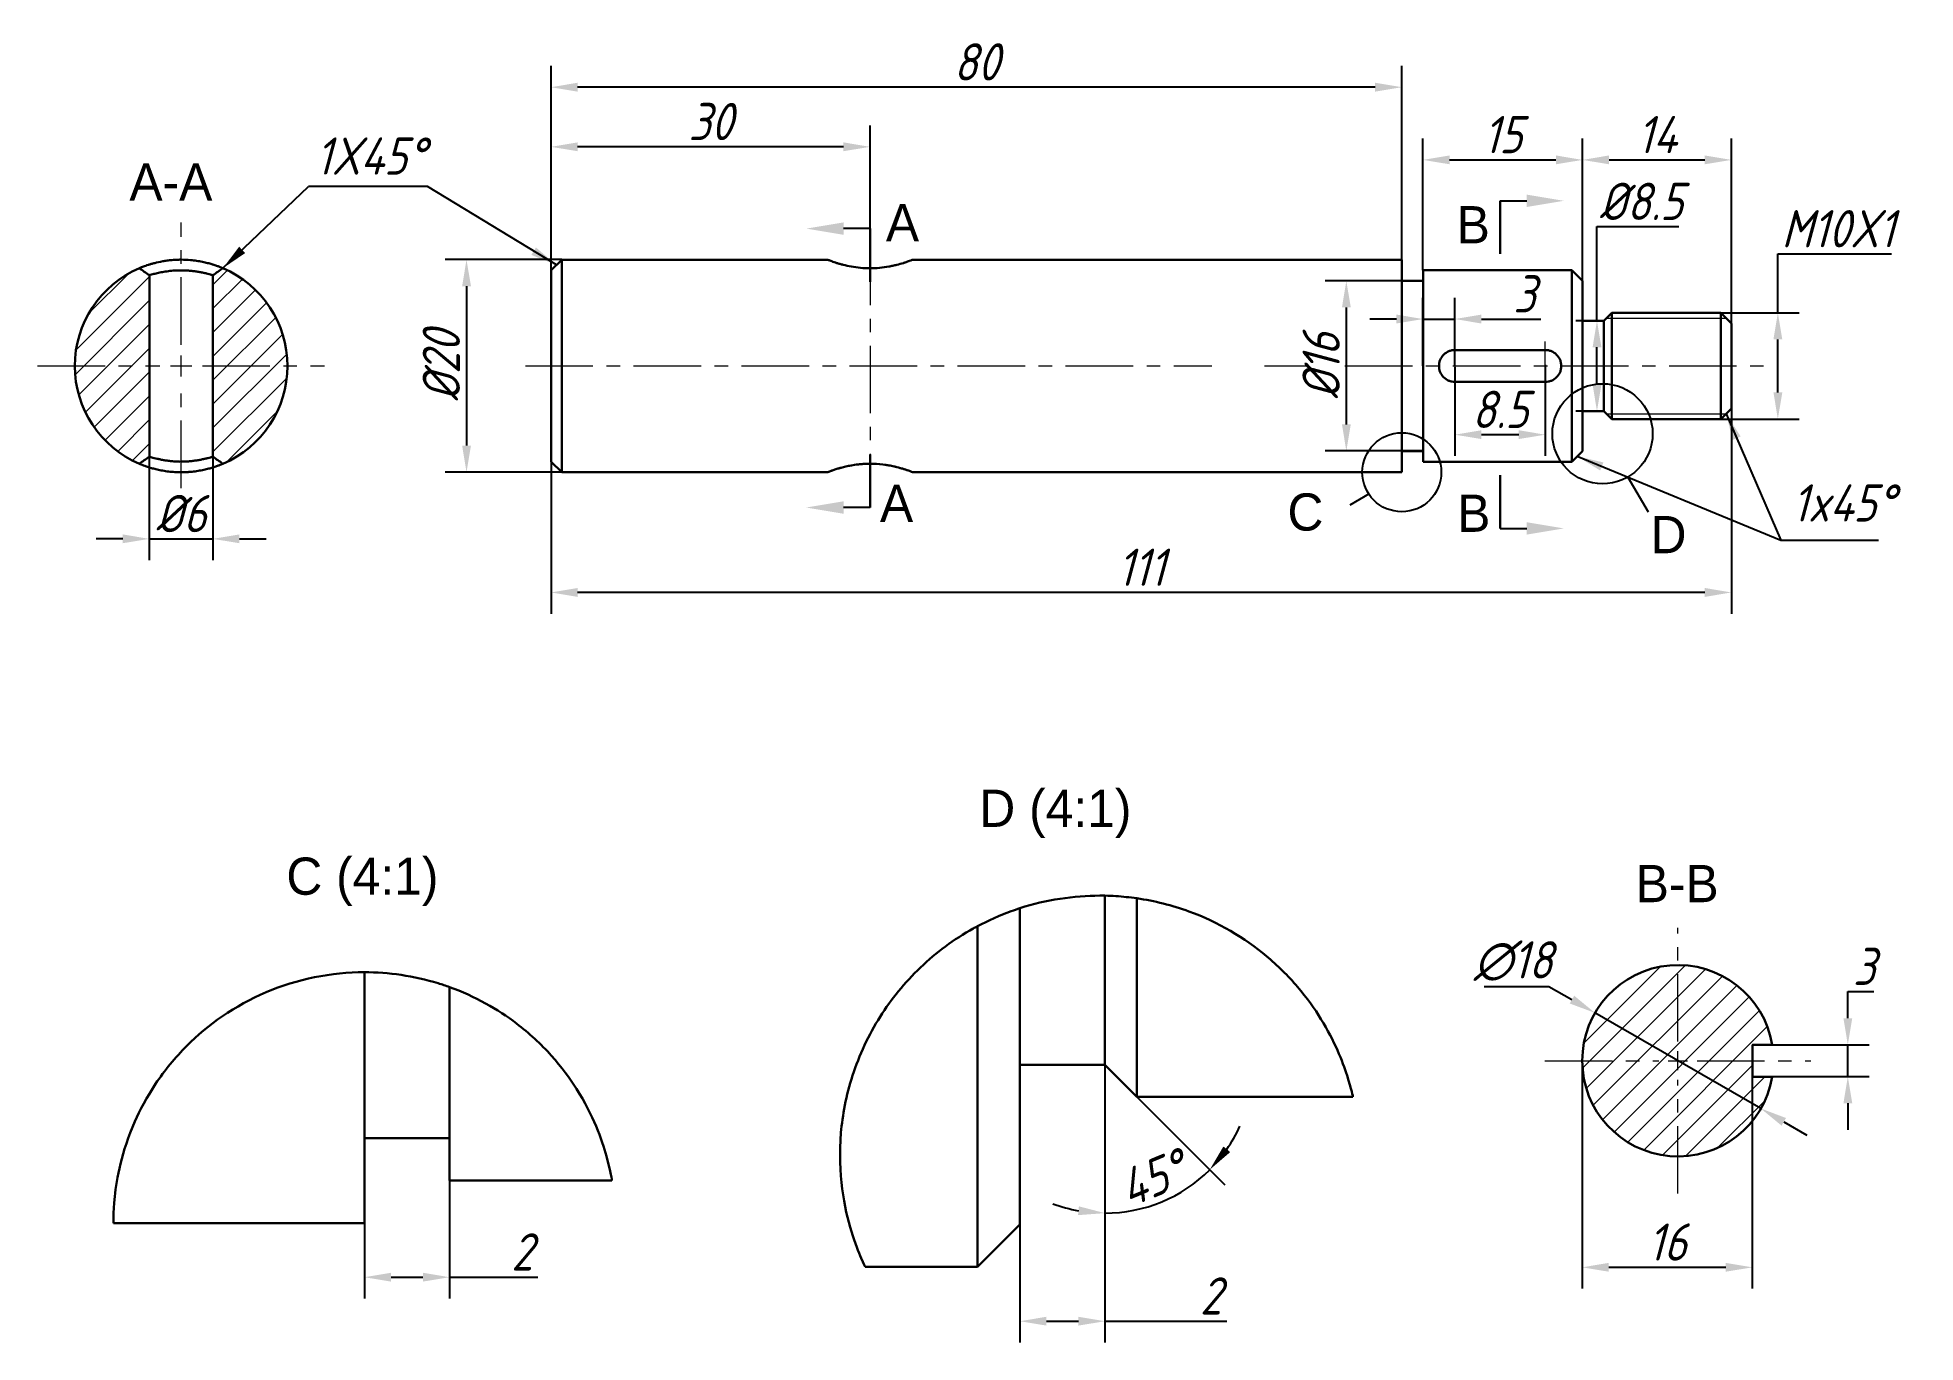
# Model space of a CAD drawing. Header units: millimetres. Extents: x 192 to 369, y 206 to 328.
import ezdxf

# ---------------------------------------------------------------- set-up
doc = ezdxf.new("R2010")
doc.units = ezdxf.units.MM
doc.linetypes.add('CENTER', pattern=[50.8, 31.75, -6.35, 6.35, -6.35])
for name, color, linetype, lineweight in [('中心线', 1, 'CENTER', 15), ('剖面线', 8, 'Continuous', 15), ('标注', 3, 'Continuous', 15), ('标注 @ 1', 3, 'Continuous', 15), ('粗实线', 2, 'Continuous', 30), ('细实线', 4, 'Continuous', 15)]:
    doc.layers.add(name, color=color, linetype=linetype, lineweight=lineweight)
doc.styles.add('GB3.5', font='gbeitc.shx', dxfattribs={"bigfont": 'gbcbig.shx'})
doc.dimstyles.new('正常标注', dxfattribs={"dimtxt": 3.5, "dimasz": 2.5, "dimexe": 2, "dimexo": 0, "dimtad": 1, "dimtoh": 1, "dimdec": 3, "dimdsep": 46, "dimtxsty": 'GB3.5', "dimcen": 2.5, "dimadec": 3, "dimazin": 2, "dimtfac": 1, "dimtdec": 3, "dimtmove": 0, "dimatfit": 3, "dimfxl": 0, "dimarcsym": 0})

# ---------------------------------------------------------------- blocks, each defined once
blk = doc.blocks.new('CustomObjectsInViewport4_0')
at = {"layer": '粗实线', "extrusion": (0, 1, 0)}
for p, q in [((57.24, 157.08), (58.24, 158.08)), ((58.24, 158.08), (58.24, 138.08)), ((58.24, 158.08), (83.24, 158.08)), ((91.24, 158.08), (137.24, 158.08)), ((137.24, 138.08), (137.24, 158.08)), ((57.24, 139.08), (57.24, 157.08)), ((137.24, 156.08), (139.24, 156.08)), ((139.24, 139.08), (139.24, 157.08)), ((139.24, 157.08), (153.24, 157.08)), ((153.24, 139.08), (153.24, 157.08)), ((154.24, 156.08), (153.24, 157.08)), ((154.24, 156.08), (154.24, 140.08)), ((154.24, 152.33), (156.24, 152.33)), ((156.24, 152.33), (156.99, 153.08)), ((156.24, 143.83), (156.24, 152.33)), ((156.99, 153.08), (156.99, 143.08)), ((156.99, 153.08), (167.24, 153.08)), ((167.24, 143.08), (167.24, 153.08)), ((168.24, 152.08), (167.24, 153.08)), ((168.24, 144.08), (168.24, 152.08)), ((142.24, 149.58), (150.74, 149.58)), ((150.74, 146.58), (142.24, 146.58)), ((154.24, 143.83), (156.24, 143.83)), ((156.24, 143.83), (156.99, 143.08)), ((156.99, 143.08), (167.24, 143.08)), ((168.24, 144.08), (167.24, 143.08)), ((137.24, 140.08), (139.24, 140.08)), ((154.24, 140.08), (153.24, 139.08)), ((57.24, 139.08), (58.24, 138.08)), ((58.24, 138.08), (83.24, 138.08)), ((91.24, 138.08), (137.24, 138.08)), ((139.24, 139.08), (153.24, 139.08))]:
    blk.add_line(p, q, dxfattribs=at)
at = {"layer": '粗实线'}
for points, knots in [([(83.24, 158.08), (83.24, 158.08), (83.24, 158.08), (83.24, 158.08), (83.3, 158.06), (83.45, 158), (83.68, 157.91), (84.01, 157.8), (84.39, 157.68), (84.82, 157.57), (85.46, 157.42), (86.34, 157.3), (86.94, 157.27), (87.24, 157.27)], [-4.550692, -4.550692, -4.550692, -4.550692, -4.550649, -4.388126, -3.900556, -3.57551, -3.250464, -2.600371, -2.275325, -1.950278, -1.300185, -0.650093, -0.00006, -0.00006, -0.00006, -0.00006]), ([(87.24, 157.27), (87.24, 157.27), (87.24, 157.27), (87.24, 157.27), (87.53, 157.27), (88.13, 157.3), (88.86, 157.4), (89.33, 157.5), (89.54, 157.55), (89.65, 157.57), (89.7, 157.58), (89.73, 157.59), (89.97, 157.65), (90.19, 157.72), (90.41, 157.78), (90.46, 157.8), (90.57, 157.84), (90.75, 157.9), (90.97, 157.98), (91.15, 158.05), (91.23, 158.08), (91.24, 158.08), (91.24, 158.08)], [-18.202657, -18.202657, -18.202657, -18.202657, -18.202596, -18.202596, -18.202596, -17.552504, -16.902411, -16.577365, -16.414841, -16.33358, -16.292949, -16.272634, -16.252318, -15.602226, -15.548051, -15.493877, -15.385528, -15.16883, -14.735435, -14.30204, -13.868645, -13.651761, -13.651761, -13.651761, -13.651761]), ([(142.24, 146.58), (142.14, 146.58), (142.04, 146.59), (141.85, 146.63), (141.75, 146.66), (141.48, 146.77), (141.31, 146.89), (141.04, 147.16), (140.93, 147.32), (140.81, 147.6), (140.78, 147.7), (140.75, 147.89), (140.74, 147.99), (140.74, 148.18), (140.75, 148.27), (140.78, 148.47), (140.81, 148.56), (140.93, 148.84), (141.04, 149.01), (141.31, 149.28), (141.48, 149.39), (141.75, 149.51), (141.85, 149.54), (142.04, 149.57), (142.14, 149.58), (142.24, 149.58)], [0, 0, 0, 0, 0.283087, 0.283087, 0.566174, 0.566174, 1.132349, 1.132349, 1.698508, 1.698508, 1.981588, 1.981588, 2.264668, 2.264668, 2.547747, 2.547747, 2.830827, 2.830827, 3.396986, 3.396986, 3.963161, 3.963161, 4.246248, 4.246248, 4.529335, 4.529335, 4.529335, 4.529335]), ([(150.74, 149.58), (150.83, 149.58), (150.93, 149.57), (151.12, 149.54), (151.22, 149.51), (151.5, 149.39), (151.66, 149.28), (151.93, 149.01), (152.05, 148.84), (152.16, 148.56), (152.19, 148.47), (152.23, 148.27), (152.24, 148.18), (152.24, 147.99), (152.23, 147.89), (152.19, 147.7), (152.16, 147.6), (152.05, 147.32), (151.93, 147.16), (151.66, 146.89), (151.5, 146.77), (151.22, 146.66), (151.12, 146.63), (150.93, 146.59), (150.83, 146.58), (150.74, 146.58)], [-4.529335, -4.529335, -4.529335, -4.529335, -4.246248, -4.246248, -3.963161, -3.963161, -3.396986, -3.396986, -2.830827, -2.830827, -2.547747, -2.547747, -2.264668, -2.264668, -1.981588, -1.981588, -1.698508, -1.698508, -1.132349, -1.132349, -0.566174, -0.566174, -0.283087, -0.283087, 0, 0, 0, 0]), ([(91.24, 138.08), (91.24, 138.08), (91.17, 138.11), (90.92, 138.21), (90.66, 138.3), (90.52, 138.35), (90.44, 138.37), (90.39, 138.39), (90.19, 138.45), (89.96, 138.52), (89.69, 138.58), (89.61, 138.6), (89.47, 138.64), (89.18, 138.7), (88.54, 138.82), (87.72, 138.89), (86.94, 138.89), (86.14, 138.84), (85.37, 138.72), (84.79, 138.59), (84.5, 138.51), (84.23, 138.43), (83.92, 138.34), (83.62, 138.23), (83.44, 138.16), (83.33, 138.12), (83.28, 138.1), (83.24, 138.09), (83.24, 138.08), (83.24, 138.08), (83.24, 138.08)], [-22.753246, -22.753246, -22.753246, -22.753246, -22.103153, -21.45306, -21.128014, -20.965491, -20.884229, -20.843598, -20.802967, -20.152875, -20.0987, -20.044526, -19.936177, -19.71948, -19.286084, -18.419294, -17.985899, -17.552504, -16.685713, -16.252318, -16.035621, -15.818923, -15.385528, -14.952133, -14.518738, -14.30204, -14.085343, -13.868645, -13.651947, -13.651916, -13.651916, -13.651916, -13.651916]), ([(84.33, 138.46), (84.39, 138.48), (84.51, 138.51), (84.79, 138.59), (85.1, 138.66), (85.34, 138.71), (85.4, 138.72)], [-11.4485871, -11.4485871, -11.4485871, -11.4485871, -11.268274, -11.0515764, -10.6181813, -10.466539, -10.466539, -10.466539, -10.466539]), ([(85.94, 138.8), (86.07, 138.82), (86.5, 138.87), (87.02, 138.89), (87.4, 138.89), (87.49, 138.89), (87.51, 138.89)], [-10.050742, -10.050742, -10.050742, -10.050742, -9.751391, -9.101298, -8.938775, -8.896958, -8.896958, -8.896958, -8.896958]), ([(88.62, 138.79), (88.75, 138.78), (88.89, 138.75), (89.02, 138.73), (89.03, 138.73)], [-8.0903602, -8.0903602, -8.0903602, -8.0903602, -7.8011128, -7.7683564, -7.7683564, -7.7683564, -7.7683564]), ([(89.99, 138.5), (90.12, 138.47), (90.26, 138.43), (90.39, 138.39), (90.44, 138.37), (90.52, 138.35), (90.63, 138.31), (90.72, 138.28), (90.77, 138.26)], [-6.909221, -6.909221, -6.909221, -6.909221, -6.5009273, -6.4602965, -6.4196657, -6.3384041, -6.1758809, -5.9599116, -5.9599116, -5.9599116, -5.9599116]), ([(90.99, 138.18), (91.05, 138.16), (91.19, 138.1), (91.24, 138.08), (91.24, 138.08)], [-5.570459, -5.570459, -5.570459, -5.570459, -5.200742, -4.550649, -4.550649, -4.550649, -4.550649])]:
    blk.add_open_spline(points, degree=3, knots=knots, dxfattribs=at)
blk.add_open_spline([(83.43, 138.16), (83.48, 138.18), (83.54, 138.2), (83.61, 138.23)], degree=3, dxfattribs=at)
blk = doc.blocks.new('CustomObjectsInViewport6_0')
at = {"layer": '粗实线', "extrusion": (0, 1, 5.07712e-16)}
for p, q in [((28.12, 139.54), (28.12, 156.62)), ((34.1, 156.62), (34.1, 139.54))]:
    blk.add_line(p, q, dxfattribs=at)
at = {"layer": '粗实线'}
for start, end in [(113.1465, 246.853), (293.1461, 66.8515)]:
    blk.add_arc((31.11, 148.08), 10, start, end, dxfattribs=at)
for points, knots in [([(35.04, 157.28), (35.03, 157.28), (35.02, 157.29), (34.99, 157.3), (34.97, 157.3), (34.94, 157.32), (34.85, 157.36), (34.67, 157.43), (34.42, 157.52), (34.22, 157.59), (34.1, 157.63), (33.97, 157.66), (33.81, 157.71), (33.52, 157.79), (33.12, 157.88), (32.57, 157.98), (31.89, 158.06), (31.32, 158.09), (30.74, 158.08), (30.29, 158.06), (29.79, 158), (29.23, 157.91), (28.72, 157.8), (28.3, 157.68), (27.93, 157.57), (27.53, 157.42), (27.26, 157.31), (27.19, 157.28), (27.18, 157.28)], [-8.925869, -8.925869, -8.925869, -8.925869, -8.667903, -8.613729, -8.559554, -8.451206, -8.234508, -7.801113, -7.367718, -7.15102, -7.042671, -6.934322, -6.717625, -6.500927, -6.067532, -5.634137, -5.200742, -4.550649, -4.388126, -3.900556, -3.57551, -3.250464, -2.600371, -2.275325, -1.950278, -1.300185, -0.650093, -0.175966, -0.175966, -0.175966, -0.175966]), ([(28.12, 156.62), (27.96, 156.73), (27.8, 156.84), (27.49, 157.06), (27.33, 157.17), (27.18, 157.28)], [-0.1141674, -0.1141674, -0.1141674, -0.1141674, -0.0570891, -0.0570891, 0, 0, 0, 0]), ([(35.04, 157.28), (34.88, 157.17), (34.72, 157.06), (34.41, 156.84), (34.25, 156.73), (34.1, 156.62)], [-0.1142506, -0.1142506, -0.1142506, -0.1142506, -0.0571185, -0.0571185, 0, 0, 0, 0]), ([(28.12, 156.62), (28.13, 156.63), (28.2, 156.65), (28.44, 156.71), (28.78, 156.8), (29.09, 156.87), (29.43, 156.93), (29.81, 156.99), (30.2, 157.04), (30.56, 157.07), (30.86, 157.08), (31.25, 157.08), (31.64, 157.07), (32.11, 157.03), (32.51, 156.98), (32.81, 156.93), (33.04, 156.88), (33.17, 156.86), (33.28, 156.83), (33.38, 156.81), (33.55, 156.77), (33.76, 156.72), (33.93, 156.67), (34.01, 156.65), (34.04, 156.64), (34.06, 156.64), (34.08, 156.63), (34.09, 156.63), (34.1, 156.62)], [0.214587, 0.214587, 0.214587, 0.214587, 0.650093, 1.300185, 1.950278, 2.275325, 2.600371, 3.250464, 3.57551, 3.900556, 4.388126, 4.550649, 5.200742, 5.634137, 6.067532, 6.500927, 6.717625, 6.934322, 7.042671, 7.15102, 7.367718, 7.801113, 8.234508, 8.451206, 8.559554, 8.613729, 8.667903, 8.887043, 8.887043, 8.887043, 8.887043]), ([(27.18, 138.89), (27.33, 139), (27.49, 139.11), (27.8, 139.32), (27.96, 139.43), (28.12, 139.54)], [-0.1142555, -0.1142555, -0.1142555, -0.1142555, -0.0571233, -0.0571233, 0, 0, 0, 0]), ([(34.1, 139.54), (34.08, 139.54), (34.03, 139.52), (33.87, 139.48), (33.64, 139.42), (33.4, 139.36), (33.2, 139.32), (33.04, 139.28), (32.87, 139.25), (32.63, 139.21), (32.31, 139.16), (31.98, 139.12), (31.74, 139.1), (31.61, 139.1), (31.4, 139.09), (31.17, 139.08), (30.91, 139.08), (30.71, 139.09), (30.51, 139.1), (30.24, 139.12), (29.9, 139.16), (29.52, 139.22), (29.23, 139.27), (29.02, 139.32), (28.81, 139.36), (28.48, 139.44), (28.21, 139.51), (28.13, 139.54), (28.12, 139.54), (28.12, 139.54)], [9.315239, 9.315239, 9.315239, 9.315239, 9.751391, 10.184786, 10.618181, 11.051576, 11.268274, 11.484972, 11.701669, 11.918367, 12.351762, 12.785157, 13.001855, 13.110203, 13.218552, 13.651947, 13.868645, 14.085343, 14.30204, 14.518738, 14.952133, 15.385528, 15.818923, 16.035621, 16.252318, 16.685713, 17.552504, 17.985899, 17.987688, 17.987688, 17.987688, 17.987688]), ([(34.1, 139.54), (34.25, 139.43), (34.41, 139.32), (34.72, 139.11), (34.88, 139), (35.04, 138.89)], [-0.114167, -0.114167, -0.114167, -0.114167, -0.0570892, -0.0570892, 0, 0, 0, 0]), ([(27.18, 138.89), (27.18, 138.89), (27.19, 138.88), (27.28, 138.84), (27.57, 138.72), (27.96, 138.59), (28.21, 138.51), (28.47, 138.43), (28.85, 138.34), (29.36, 138.23), (29.83, 138.16), (30.22, 138.12), (30.52, 138.1), (30.82, 138.09), (31.2, 138.08), (31.55, 138.09), (31.84, 138.11), (32.04, 138.13), (32.38, 138.16), (32.85, 138.23), (33.28, 138.32), (33.59, 138.4), (33.81, 138.45), (34, 138.51), (34.25, 138.59), (34.53, 138.69), (34.79, 138.78), (34.97, 138.86), (35.03, 138.88), (35.04, 138.89)], [-18.02646, -18.02646, -18.02646, -18.02646, -17.985899, -17.552504, -16.685713, -16.252318, -16.035621, -15.818923, -15.385528, -14.952133, -14.518738, -14.30204, -14.085343, -13.868645, -13.651947, -13.218552, -13.110203, -13.001855, -12.785157, -12.351762, -11.918367, -11.701669, -11.484972, -11.268274, -11.051576, -10.618181, -10.184786, -9.751391, -9.276621, -9.276621, -9.276621, -9.276621])]:
    blk.add_open_spline(points, degree=3, knots=knots, dxfattribs=at)
blk = doc.blocks.new('CustomObjectsInViewport8_0')
at = {"layer": '粗实线', "extrusion": (4.93038e-32, 1, -3.77028e-16)}
for p, q in [((201.13, 146.58), (201.13, 149.58)), ((201.13, 149.58), (203, 149.58)), ((203, 146.58), (201.13, 146.58))]:
    blk.add_line(p, q, dxfattribs=at)
at = {"layer": '粗实线'}
blk.add_arc((194.13, 148.08), 9, 9.5941, 350.4059, dxfattribs=at)
blk = doc.blocks.new('CustomObjectsInViewport10_0')
at = {"layer": '粗实线', "extrusion": (0, 1, 0)}
for p, q in [((78.34, 69.23), (78.34, 92.84)), ((86.34, 73.23), (86.34, 91.44)), ((78.34, 77.23), (86.34, 77.23)), ((86.34, 73.23), (101.61, 73.23)), ((54.73, 69.23), (78.34, 69.23))]:
    blk.add_line(p, q, dxfattribs=at)
at = {"layer": '粗实线'}
for points, knots in [([(54.73, 69.23), (54.73, 69.23), (54.68, 70.06), (55.04, 73.41), (55.49, 75.95), (57.22, 79.86), (57.87, 81.09), (59.53, 83.59), (60.55, 84.83), (63.59, 87.87), (66.16, 89.71), (72, 92.19), (75.26, 92.84), (78.34, 92.84)], [0, 0, 0, 0, 0.341119, 0.341119, 0.682239, 0.682239, 0.81175, 0.81175, 0.941261, 0.941261, 1.172433, 1.172433, 1.403604, 1.403604, 1.403604, 1.403604]), ([(78.34, 92.84), (80.59, 92.84), (83.01, 92.49), (85.63, 91.69), (85.99, 91.57), (86.34, 91.44)], [1.0724357, 1.0724357, 1.0724357, 1.0724357, 1.2412909, 1.2412909, 1.2682916, 1.2682916, 1.2682916, 1.2682916]), ([(86.34, 91.44), (88.71, 90.59), (90.89, 89.35), (93.81, 87.12), (94.95, 86.07), (96.87, 83.93), (97.67, 82.84), (99.86, 79.38), (100.67, 77.07), (101.52, 74), (101.61, 73.23), (101.61, 73.23)], [1.437143, 1.437143, 1.437143, 1.437143, 1.618386, 1.618386, 1.738542, 1.738542, 1.858699, 1.858699, 2.170094, 2.170094, 2.481489, 2.481489, 2.481489, 2.481489])]:
    blk.add_open_spline(points, degree=3, knots=knots, dxfattribs=at)
blk = doc.blocks.new('CustomObjectsInViewport12_0')
at = {"layer": '粗实线', "extrusion": (0, 1, 0)}
for p, q in [((147.98, 84.12), (147.98, 100.04)), ((150.98, 99.79), (150.98, 81.12)), ((135.98, 65.12), (135.98, 97.16)), ((139.98, 98.86), (139.98, 69.12)), ((139.98, 84.12), (147.98, 84.12)), ((147.98, 84.12), (150.98, 81.12)), ((150.98, 81.12), (171.3, 81.12)), ((139.98, 69.12), (135.98, 65.12)), ((125.43, 65.12), (135.98, 65.12))]:
    blk.add_line(p, q, dxfattribs=at)
at = {"layer": '粗实线'}
for points, knots in [([(139.98, 98.86), (142.45, 99.66), (145.06, 100.04), (147.65, 100.04), (147.82, 100.04), (147.98, 100.04)], [0.7493615, 0.7493615, 0.7493615, 0.7493615, 0.9317222, 0.9317222, 0.9437724, 0.9437724, 0.9437724, 0.9437724]), ([(147.98, 100.04), (148.32, 100.03), (148.67, 100.02), (149.65, 99.95), (150.31, 99.89), (150.98, 99.79)], [0.5700846, 0.5700846, 0.5700846, 0.5700846, 0.6064476, 0.6064476, 0.6742847, 0.6742847, 0.6742847, 0.6742847]), ([(150.98, 99.79), (152.63, 99.55), (154.29, 99.14), (158.6, 97.56), (161.13, 96.06), (164.18, 93.5), (165.2, 92.5), (166.96, 90.44), (167.71, 89.38), (169.55, 86.38), (170.32, 84.44), (171.17, 81.8), (171.3, 81.12), (171.3, 81.12)], [1.1377979, 1.1377979, 1.1377979, 1.1377979, 1.2572131, 1.2572131, 1.4618466, 1.4618466, 1.5635657, 1.5635657, 1.6652847, 1.6652847, 1.8852219, 1.8852219, 2.1051591, 2.1051591, 2.1051591, 2.1051591]), ([(125.43, 65.12), (125.43, 65.12), (125.29, 65.39), (124.81, 66.5), (124.47, 67.34), (123.46, 70.63), (122.82, 73.9), (123.29, 79.35), (123.63, 81.22), (124.86, 85.02), (125.76, 86.95), (127.87, 90.29), (129.14, 91.87), (132.1, 94.69), (133.78, 95.94), (135.72, 97.02), (135.85, 97.09), (135.98, 97.16)], [0, 0, 0, 0, 0.189847, 0.189847, 0.379694, 0.379694, 0.759389, 0.759389, 0.917903, 0.917903, 1.076418, 1.076418, 1.228305, 1.228305, 1.380191, 1.380191, 1.390761, 1.390761, 1.390761, 1.390761]), ([(135.98, 97.16), (137.01, 97.71), (138.08, 98.18), (139.43, 98.67), (139.7, 98.77), (139.98, 98.86)], [1.8645062, 1.8645062, 1.8645062, 1.8645062, 1.9722466, 1.9722466, 1.9995108, 1.9995108, 1.9995108, 1.9995108])]:
    blk.add_open_spline(points, degree=3, knots=knots, dxfattribs=at)
blk = doc.blocks.new('*D14')
at = {"layer": 'Defpoints', "color": 0, "transparency": 16777216}
for p in [(231.13, 220.82), (223.13, 216.82), (223.13, 211.74)]:
    blk.add_point(p, dxfattribs=at)
at = {"layer": '标注', "color": 0, "linetype": 'Continuous', "lineweight": -2, "transparency": 16777216}
for p, q in [((231.13, 220.82), (231.13, 209.74)), ((223.13, 216.82), (223.13, 209.74)), ((225.63, 211.74), (228.63, 211.74)), ((231.13, 211.74), (239.45, 211.74))]:
    blk.add_line(p, q, dxfattribs=at)
at = {"layer": '标注', "color": 0, "transparency": 16777216}
for points in [[(225.63, 212.16), (225.63, 211.33), (223.13, 211.74)], [(228.63, 212.16), (228.63, 211.33), (231.13, 211.74)]]:
    blk.add_solid(points, dxfattribs=at)
at = {"layer": '标注', "color": 0, "transparency": 16777216, "insert": (237.95, 214.12), "char_height": 3.5, "attachment_point": 5, "style": 'GB3.5'}
blk.add_mtext('2', dxfattribs=at)
blk = doc.blocks.new('*D15')
at = {"layer": 'Defpoints', "color": 0, "transparency": 16777216}
for p in [(292.77, 231.71), (284.77, 216.71), (292.77, 207.6)]:
    blk.add_point(p, dxfattribs=at)
at = {"layer": '标注', "color": 0, "linetype": 'Continuous', "lineweight": -2, "transparency": 16777216}
for p, q in [((292.77, 231.71), (292.77, 205.6)), ((284.77, 216.71), (284.77, 205.6)), ((287.27, 207.6), (290.27, 207.6)), ((292.77, 207.6), (304.22, 207.6))]:
    blk.add_line(p, q, dxfattribs=at)
at = {"layer": '标注', "color": 0, "transparency": 16777216}
for points in [[(287.27, 208.02), (287.27, 207.19), (284.77, 207.6)], [(290.27, 208.02), (290.27, 207.19), (292.77, 207.6)]]:
    blk.add_solid(points, dxfattribs=at)
at = {"layer": '标注', "color": 0, "transparency": 16777216, "insert": (302.72, 209.98), "char_height": 3.5, "attachment_point": 5, "style": 'GB3.5'}
blk.add_mtext('2', dxfattribs=at)
blk = doc.blocks.new('*D16')
at = {"layer": 'Defpoints', "color": 0, "transparency": 16777216}
for p in [(292.77, 247.63), (292.77, 231.71), (292.77, 231.71), (295.77, 228.71), (296.38, 218.25)]:
    blk.add_point(p, dxfattribs=at)
at = {"layer": '标注', "color": 0, "linetype": 'Continuous', "lineweight": -2, "transparency": 16777216}
for p, q in [((292.77, 231.71), (292.77, 215.77)), ((295.77, 228.71), (304.04, 220.44))]:
    blk.add_line(p, q, dxfattribs=at)
for start, end in [(325.2904, 335.5809), (270, 315), (249.4191, 259.7096)]:
    blk.add_arc((292.77, 231.71), 13.94, start, end, dxfattribs=at)
at = {"layer": '标注', "color": 0, "transparency": 16777216}
for points in [[(304.55, 223.51), (303.91, 224.04), (302.63, 221.86)], [(290.32, 218.41), (290.24, 217.58), (292.77, 217.77)]]:
    blk.add_solid(points, dxfattribs=at)
at = {"layer": '标注', "color": 0, "transparency": 16777216, "insert": (297.2, 221.03), "char_height": 3.5, "attachment_point": 5, "rotation": 22.5, "style": 'GB3.5'}
blk.add_mtext('45°', dxfattribs=at)
blk = doc.blocks.new('*U17')
at = {"layer": '中心线', "color": 0, "ltscale": 0.2, "transparency": 16777216}
for p, q in [((0, 1.8), (0, 12.5)), ((-12.5, 0), (-1.8, 0)), ((1.8, 0), (12.5, 0)), ((0, -12.5), (0, -1.8))]:
    blk.add_line(p, q, dxfattribs=at)
at = {"layer": '中心线', "color": 0, "linetype": 'Continuous', "ltscale": 0.2, "transparency": 16777216}
for p, q in [((-0.9, 0), (0.9, 0)), ((0, -0.9), (0, 0.9))]:
    blk.add_line(p, q, dxfattribs=at)
blk = doc.blocks.new('*D18')
at = {"layer": 'Defpoints', "color": 0, "transparency": 16777216}
for p in [(241.68, 307.47), (232.73, 287.47), (241.68, 287.47)]:
    blk.add_point(p, dxfattribs=at)
at = {"layer": '标注', "color": 0, "linetype": 'Continuous', "lineweight": -2, "transparency": 16777216}
for p, q in [((241.68, 307.47), (230.73, 307.47)), ((232.73, 304.97), (232.73, 289.97)), ((241.68, 287.47), (230.73, 287.47))]:
    blk.add_line(p, q, dxfattribs=at)
at = {"layer": '标注', "color": 0, "transparency": 16777216}
for points in [[(232.32, 304.97), (233.15, 304.97), (232.73, 307.47)], [(232.32, 289.97), (233.15, 289.97), (232.73, 287.47)]]:
    blk.add_solid(points, dxfattribs=at)
at = {"layer": '标注', "color": 0, "transparency": 16777216, "insert": (230.36, 297.47), "char_height": 3.5, "attachment_point": 5, "rotation": 90, "style": 'GB3.5'}
blk.add_mtext('%%C20', dxfattribs=at)
blk = doc.blocks.new('*D19')
at = {"layer": 'Defpoints', "color": 0, "transparency": 16777216}
for p in [(240.68, 318.08), (270.68, 309.53), (240.68, 306.47)]:
    blk.add_point(p, dxfattribs=at)
at = {"layer": '标注', "color": 0, "linetype": 'Continuous', "lineweight": -2, "transparency": 16777216}
for p, q in [((240.68, 306.47), (240.68, 320.08)), ((270.68, 309.53), (270.68, 320.08)), ((268.18, 318.08), (243.18, 318.08))]:
    blk.add_line(p, q, dxfattribs=at)
at = {"layer": '标注', "color": 0, "transparency": 16777216}
for points in [[(243.18, 318.5), (243.18, 317.67), (240.68, 318.08)], [(268.18, 318.5), (268.18, 317.67), (270.68, 318.08)]]:
    blk.add_solid(points, dxfattribs=at)
at = {"layer": '标注', "color": 0, "transparency": 16777216, "insert": (255.68, 320.46), "char_height": 3.5, "attachment_point": 5, "style": 'GB3.5'}
blk.add_mtext('30', dxfattribs=at)
blk = doc.blocks.new('*D20')
at = {"layer": 'Defpoints', "color": 0, "transparency": 16777216}
for p in [(337.68, 316.85), (322.68, 306.47), (337.68, 305.47)]:
    blk.add_point(p, dxfattribs=at)
at = {"layer": '标注', "color": 0, "linetype": 'Continuous', "lineweight": -2, "transparency": 16777216}
for p, q in [((322.68, 306.47), (322.68, 318.85)), ((337.68, 305.47), (337.68, 318.85)), ((325.18, 316.85), (335.18, 316.85))]:
    blk.add_line(p, q, dxfattribs=at)
at = {"layer": '标注', "color": 0, "transparency": 16777216}
for points in [[(325.18, 317.27), (325.18, 316.44), (322.68, 316.85)], [(335.18, 317.27), (335.18, 316.44), (337.68, 316.85)]]:
    blk.add_solid(points, dxfattribs=at)
at = {"layer": '标注', "color": 0, "transparency": 16777216, "insert": (330.18, 319.23), "char_height": 3.5, "attachment_point": 5, "style": 'GB3.5'}
blk.add_mtext('15', dxfattribs=at)
blk = doc.blocks.new('*D23')
at = {"layer": 'Defpoints', "color": 0, "transparency": 16777216}
for p in [(240.68, 323.69), (240.68, 297.47), (320.68, 297.47)]:
    blk.add_point(p, dxfattribs=at)
at = {"layer": '标注', "color": 0, "linetype": 'Continuous', "lineweight": -2, "transparency": 16777216}
for p, q in [((240.68, 297.47), (240.68, 325.69)), ((320.68, 297.47), (320.68, 325.69)), ((318.18, 323.69), (243.18, 323.69))]:
    blk.add_line(p, q, dxfattribs=at)
at = {"layer": '标注', "color": 0, "transparency": 16777216}
for points in [[(243.18, 324.11), (243.18, 323.27), (240.68, 323.69)], [(318.18, 324.11), (318.18, 323.27), (320.68, 323.69)]]:
    blk.add_solid(points, dxfattribs=at)
at = {"layer": '标注', "color": 0, "transparency": 16777216, "insert": (280.68, 326.07), "char_height": 3.5, "attachment_point": 5, "style": 'GB3.5'}
blk.add_mtext('80', dxfattribs=at)
blk = doc.blocks.new('*D24')
at = {"layer": 'Defpoints', "color": 0, "transparency": 16777216}
for p in [(351.68, 316.85), (337.68, 297.47), (351.68, 297.47)]:
    blk.add_point(p, dxfattribs=at)
at = {"layer": '标注', "color": 0, "linetype": 'Continuous', "lineweight": -2, "transparency": 16777216}
for p, q in [((337.68, 297.47), (337.68, 318.85)), ((351.68, 297.47), (351.68, 318.85)), ((340.18, 316.85), (349.18, 316.85))]:
    blk.add_line(p, q, dxfattribs=at)
at = {"layer": '标注', "color": 0, "transparency": 16777216}
for points in [[(340.18, 317.27), (340.18, 316.44), (337.68, 316.85)], [(349.18, 317.27), (349.18, 316.44), (351.68, 316.85)]]:
    blk.add_solid(points, dxfattribs=at)
at = {"layer": '标注', "color": 0, "transparency": 16777216, "insert": (344.68, 319.23), "char_height": 3.5, "attachment_point": 5, "style": 'GB3.5'}
blk.add_mtext('14', dxfattribs=at)
blk = doc.blocks.new('*D26')
at = {"layer": 'Defpoints', "color": 0, "transparency": 16777216}
for p in [(325.68, 297.36), (334.18, 297.56), (325.68, 291)]:
    blk.add_point(p, dxfattribs=at)
at = {"layer": '标注', "color": 0, "linetype": 'Continuous', "lineweight": -2, "transparency": 16777216}
for p, q in [((325.68, 297.36), (325.68, 289)), ((334.18, 297.56), (334.18, 289)), ((331.68, 291), (328.18, 291))]:
    blk.add_line(p, q, dxfattribs=at)
at = {"layer": '标注', "color": 0, "transparency": 16777216}
for points in [[(328.18, 291.42), (328.18, 290.59), (325.68, 291)], [(331.68, 291.42), (331.68, 290.59), (334.18, 291)]]:
    blk.add_solid(points, dxfattribs=at)
at = {"layer": '标注', "color": 0, "transparency": 16777216, "insert": (329.93, 293.38), "char_height": 3.5, "attachment_point": 5, "style": 'GB3.5'}
blk.add_mtext('8.5', dxfattribs=at)
blk = doc.blocks.new('*U29')
at = {"layer": '中心线', "color": 0, "ltscale": 0.2, "transparency": 16777216}
for p, q in [((0, 2), (0, 13.5)), ((-13.5, 0), (-2, 0)), ((2, 0), (13.5, 0)), ((0, -11.48), (0, -2))]:
    blk.add_line(p, q, dxfattribs=at)
at = {"layer": '中心线', "color": 0, "linetype": 'Continuous', "ltscale": 0.2, "transparency": 16777216}
for p, q in [((-1, 0), (1, 0)), ((0, -1), (0, 1))]:
    blk.add_line(p, q, dxfattribs=at)
blk = doc.blocks.new('*D30')
at = {"layer": 'Defpoints', "color": 0, "transparency": 16777216}
for p in [(351.68, 293.47), (240.68, 288.47), (240.68, 276.16)]:
    blk.add_point(p, dxfattribs=at)
at = {"layer": '标注', "color": 0, "linetype": 'Continuous', "lineweight": -2, "transparency": 16777216}
for p, q in [((351.68, 293.47), (351.68, 274.16)), ((240.68, 288.47), (240.68, 274.16)), ((349.18, 276.16), (243.18, 276.16))]:
    blk.add_line(p, q, dxfattribs=at)
at = {"layer": '标注', "color": 0, "transparency": 16777216}
for points in [[(243.18, 276.58), (243.18, 275.74), (240.68, 276.16)], [(349.18, 276.58), (349.18, 275.74), (351.68, 276.16)]]:
    blk.add_solid(points, dxfattribs=at)
at = {"layer": '标注', "color": 0, "transparency": 16777216, "insert": (296.18, 278.53), "char_height": 3.5, "attachment_point": 5, "style": 'GB3.5'}
blk.add_mtext('111', dxfattribs=at)
blk = doc.blocks.new('*D32')
at = {"layer": 'Defpoints', "color": 0, "transparency": 16777216}
for p in [(322.68, 305.47), (315.47, 289.47), (322.68, 289.47)]:
    blk.add_point(p, dxfattribs=at)
at = {"layer": '标注', "color": 0, "linetype": 'Continuous', "lineweight": -2, "transparency": 16777216}
for p, q in [((322.68, 305.47), (313.47, 305.47)), ((315.47, 302.97), (315.47, 291.97)), ((322.68, 289.47), (313.47, 289.47))]:
    blk.add_line(p, q, dxfattribs=at)
at = {"layer": '标注', "color": 0, "transparency": 16777216}
for points in [[(315.06, 302.97), (315.89, 302.97), (315.47, 305.47)], [(315.06, 291.97), (315.89, 291.97), (315.47, 289.47)]]:
    blk.add_solid(points, dxfattribs=at)
at = {"layer": '标注', "color": 0, "transparency": 16777216, "insert": (313.1, 297.47), "char_height": 3.5, "attachment_point": 5, "rotation": 90, "style": 'GB3.5'}
blk.add_mtext('%%C16', dxfattribs=at)
blk = doc.blocks.new('*D34')
at = {"layer": 'Defpoints', "color": 0, "transparency": 16777216}
for p in [(339.04, 301.72), (339.68, 301.72), (339.68, 293.22)]:
    blk.add_point(p, dxfattribs=at)
at = {"layer": '标注', "color": 0, "linetype": 'Continuous', "lineweight": -2, "transparency": 16777216}
for p, q in [((339.04, 301.72), (339.04, 310.58)), ((339.04, 310.58), (346.74, 310.58)), ((339.68, 301.72), (337.04, 301.72)), ((339.04, 295.72), (339.04, 299.22)), ((339.68, 293.22), (337.04, 293.22))]:
    blk.add_line(p, q, dxfattribs=at)
at = {"layer": '标注', "color": 0, "transparency": 16777216}
for points in [[(338.63, 299.22), (339.46, 299.22), (339.04, 301.72)], [(338.63, 295.72), (339.46, 295.72), (339.04, 293.22)]]:
    blk.add_solid(points, dxfattribs=at)
at = {"layer": '标注', "color": 0, "transparency": 16777216, "insert": (343.2, 312.95), "char_height": 3.5, "attachment_point": 5, "style": 'GB3.5'}
blk.add_mtext('%%C8.5', dxfattribs=at)
blk = doc.blocks.new('*D35')
at = {"layer": 'Defpoints', "color": 0, "transparency": 16777216}
for p in [(350.68, 302.47), (350.68, 292.47), (356.05, 292.47)]:
    blk.add_point(p, dxfattribs=at)
at = {"layer": '标注', "color": 0, "linetype": 'Continuous', "lineweight": -2, "transparency": 16777216}
for p, q in [((356.05, 302.47), (356.05, 308)), ((356.05, 308), (366.74, 308)), ((350.68, 302.47), (358.05, 302.47)), ((356.05, 294.97), (356.05, 299.97)), ((350.68, 292.47), (358.05, 292.47))]:
    blk.add_line(p, q, dxfattribs=at)
at = {"layer": '标注', "color": 0, "transparency": 16777216}
for points in [[(355.64, 299.97), (356.47, 299.97), (356.05, 302.47)], [(355.64, 294.97), (356.47, 294.97), (356.05, 292.47)]]:
    blk.add_solid(points, dxfattribs=at)
at = {"layer": '标注', "color": 0, "transparency": 16777216, "insert": (361.71, 310.38), "char_height": 3.5, "attachment_point": 5, "style": 'GB3.5'}
blk.add_mtext('M10X1', dxfattribs=at)
blk = doc.blocks.new('*D37')
at = {"layer": 'Defpoints', "color": 0, "transparency": 16777216}
for p in [(353.65, 233.61), (362.63, 233.61), (353.65, 230.61)]:
    blk.add_point(p, dxfattribs=at)
at = {"layer": '标注', "color": 0, "linetype": 'Continuous', "lineweight": -2, "transparency": 16777216}
for p, q in [((362.63, 236.11), (362.63, 238.61)), ((362.63, 238.61), (365.08, 238.61)), ((353.65, 233.61), (364.63, 233.61)), ((362.63, 230.61), (362.63, 233.61)), ((353.65, 230.61), (364.63, 230.61)), ((362.63, 228.11), (362.63, 225.61))]:
    blk.add_line(p, q, dxfattribs=at)
at = {"layer": '标注', "color": 0, "transparency": 16777216}
for points in [[(362.22, 236.11), (363.05, 236.11), (362.63, 233.61)], [(362.22, 228.11), (363.05, 228.11), (362.63, 230.61)]]:
    blk.add_solid(points, dxfattribs=at)
at = {"layer": '标注', "color": 0, "transparency": 16777216, "insert": (364.17, 240.98), "char_height": 3.5, "attachment_point": 5, "style": 'GB3.5'}
blk.add_mtext('3', dxfattribs=at)
blk = doc.blocks.new('*D38')
at = {"layer": 'Defpoints', "color": 0, "transparency": 16777216}
for p in [(338.85, 236.61), (354.45, 227.61)]:
    blk.add_point(p, dxfattribs=at)
at = {"layer": '标注', "color": 0, "linetype": 'Continuous', "lineweight": -2, "transparency": 16777216}
for p, q in [((328.43, 239.1), (334.52, 239.1)), ((334.52, 239.1), (336.69, 237.86)), ((354.45, 227.61), (338.85, 236.61)), ((356.61, 226.36), (358.78, 225.11))]:
    blk.add_line(p, q, dxfattribs=at)
at = {"layer": '标注', "color": 0, "transparency": 16777216}
for points in [[(336.9, 238.22), (336.48, 237.49), (338.85, 236.61)], [(356.82, 226.72), (356.4, 226), (354.45, 227.61)]]:
    blk.add_solid(points, dxfattribs=at)
at = {"layer": '标注', "color": 0, "transparency": 16777216, "insert": (331.16, 241.48), "char_height": 3.5, "attachment_point": 5, "style": 'GB3.5'}
blk.add_mtext('∅18', dxfattribs=at)
blk = doc.blocks.new('*D39')
at = {"layer": 'Defpoints', "color": 0, "transparency": 16777216}
for p in [(337.65, 232.11), (353.65, 232.11), (337.65, 212.67)]:
    blk.add_point(p, dxfattribs=at)
at = {"layer": '标注', "color": 0, "linetype": 'Continuous', "lineweight": -2, "transparency": 16777216}
for p, q in [((337.65, 232.11), (337.65, 210.67)), ((353.65, 232.11), (353.65, 210.67)), ((351.15, 212.67), (340.15, 212.67))]:
    blk.add_line(p, q, dxfattribs=at)
at = {"layer": '标注', "color": 0, "transparency": 16777216}
for points in [[(340.15, 213.09), (340.15, 212.26), (337.65, 212.67)], [(351.15, 213.09), (351.15, 212.26), (353.65, 212.67)]]:
    blk.add_solid(points, dxfattribs=at)
at = {"layer": '标注', "color": 0, "transparency": 16777216, "insert": (345.65, 215.05), "char_height": 3.5, "attachment_point": 5, "style": 'GB3.5'}
blk.add_mtext('16', dxfattribs=at)
blk = doc.blocks.new('*D41')
at = {"layer": 'Defpoints', "color": 0, "transparency": 16777216}
for p in [(202.9, 288.92), (208.88, 288.92), (208.88, 281.2)]:
    blk.add_point(p, dxfattribs=at)
at = {"layer": '标注', "color": 0, "linetype": 'Continuous', "lineweight": -2, "transparency": 16777216}
for p, q in [((202.9, 288.92), (202.9, 279.2)), ((208.88, 288.92), (208.88, 279.2)), ((200.4, 281.2), (197.9, 281.2)), ((202.9, 281.2), (208.88, 281.2)), ((211.38, 281.2), (213.88, 281.2))]:
    blk.add_line(p, q, dxfattribs=at)
at = {"layer": '标注', "color": 0, "transparency": 16777216}
for points in [[(200.4, 281.62), (200.4, 280.79), (202.9, 281.2)], [(211.38, 281.62), (211.38, 280.79), (208.88, 281.2)]]:
    blk.add_solid(points, dxfattribs=at)
at = {"layer": '标注', "color": 0, "transparency": 16777216, "insert": (205.89, 283.58), "char_height": 3.5, "attachment_point": 5, "rotation": 359.9994, "style": 'GB3.5'}
blk.add_mtext('%%C6', dxfattribs=at)
blk = doc.blocks.new('*D42')
at = {"layer": 'Defpoints', "color": 0, "transparency": 16777216}
for p in [(322.68, 301.88), (322.68, 297.47), (325.68, 297.47)]:
    blk.add_point(p, dxfattribs=at)
at = {"layer": '标注', "color": 0, "linetype": 'Continuous', "lineweight": -2, "transparency": 16777216}
for p, q in [((322.68, 297.47), (322.68, 303.88)), ((325.68, 297.47), (325.68, 303.88)), ((320.18, 301.88), (317.68, 301.88)), ((322.68, 301.88), (325.68, 301.88)), ((328.18, 301.88), (333.76, 301.88))]:
    blk.add_line(p, q, dxfattribs=at)
at = {"layer": '标注', "color": 0, "transparency": 16777216}
for points in [[(320.18, 302.3), (320.18, 301.46), (322.68, 301.88)], [(328.18, 302.3), (328.18, 301.46), (325.68, 301.88)]]:
    blk.add_solid(points, dxfattribs=at)
at = {"layer": '标注', "color": 0, "transparency": 16777216, "insert": (332.22, 304.25), "char_height": 3.5, "attachment_point": 5, "style": 'GB3.5'}
blk.add_mtext('3', dxfattribs=at)

msp = doc.modelspace()

# ---------------------------------------------------------------- hatches: boundary and pattern name
at = {"layer": '剖面线'}
h = msp.add_hatch(dxfattribs=at)
h.set_pattern_fill('ANSI31', color=256, scale=0.5, style=0)
h.set_pattern_definition([(45, (-8.6636, 0), (-1.122532, 1.122532), [])])
edge = h.paths.add_edge_path(flags=0)
edge.add_line((202.9007, 288.9232), (202.9007, 306.0075))
edge.add_spline(control_points=[(202.9007, 306.0075), (202.7444, 306.116), (202.5867, 306.2254), (202.274, 306.4425), (202.1166, 306.5518), (201.9603, 306.6603)], knot_values=[-0.11416739, -0.11416739, -0.11416739, -0.11416739, -0.05708913, -0.05708913, 0, 0, 0, 0], degree=3, periodic=0)
edge.add_ellipse((205.8911, 297.4653), major_axis=(-3.9308, 9.195), ratio=1, start_angle=0, end_angle=133.706491)
edge.add_spline(control_points=[(201.9602, 288.2703), (202.1165, 288.3789), (202.2739, 288.4882), (202.5867, 288.7053), (202.7443, 288.8147), (202.9007, 288.9232)], knot_values=[-0.11425549, -0.11425549, -0.11425549, -0.11425549, -0.05712327, -0.05712327, 0, 0, 0, 0], degree=3, periodic=0)
edge = h.paths.add_edge_path(flags=0)
edge.add_line((208.8816, 306.0074), (208.8816, 288.9231))
edge.add_spline(control_points=[(208.8816, 288.9231), (209.0378, 288.8146), (209.1955, 288.7052), (209.5082, 288.4881), (209.6656, 288.3788), (209.8219, 288.2703)], knot_values=[-0.11416701, -0.11416701, -0.11416701, -0.11416701, -0.05708916, -0.05708916, 0, 0, 0, 0], degree=3, periodic=0)
edge.add_ellipse((205.8911, 297.4653), major_axis=(3.9308, -9.1951), ratio=1, start_angle=0, end_angle=133.705377)
edge.add_spline(control_points=[(209.8223, 306.6602), (209.666, 306.5517), (209.5086, 306.4424), (209.1958, 306.2254), (209.0381, 306.1159), (208.8816, 306.0074)], knot_values=[-0.11425056, -0.11425056, -0.11425056, -0.11425056, -0.05711854, -0.05711854, 0, 0, 0, 0], degree=3, periodic=0)
h = msp.add_hatch(dxfattribs=at)
h.set_pattern_fill('ANSI31', color=256, scale=0.5, style=0)
h.set_pattern_definition([(45, (-30.9223, -65.3572), (-1.122532, 1.122532), [])])
edge = h.paths.add_edge_path(flags=0)
edge.add_line((353.6503, 233.6081), (355.5245, 233.6081))
edge.add_ellipse((346.6503, 232.1081), major_axis=(8.8741, 1.5), ratio=1, start_angle=360, end_angle=700.811864)
edge.add_line((355.5245, 230.6081), (353.6503, 230.6081))
edge.add_line((353.6503, 230.6081), (353.6503, 233.6081))

# ---------------------------------------------------------------- linework, layer by layer
at = {"linetype": 'Continuous', "lineweight": 30}
for p, q in [((329.9336, 313.0044), (329.9336, 308.0044)), ((270.6836, 310.3892), (270.6836, 305.3892)), ((270.6836, 284.1486), (270.6836, 289.1486)), ((329.9336, 282.1846), (329.9336, 287.1846))]:
    msp.add_line(p, q, dxfattribs=at)
for p, q in [((329.9336, 313.0044), (332.4336, 313.0044)), ((270.6836, 310.3892), (268.1836, 310.3892)), ((270.6836, 284.1486), (268.1836, 284.1486)), ((329.9336, 282.1846), (332.4336, 282.1846))]:
    msp.add_line(p, q)
at = {"linetype": 'Continuous', "lineweight": 25}
for p, q in [((341.9283, 287.0129), (343.8557, 283.7393)), ((317.6101, 285.4228), (315.7918, 284.3616))]:
    msp.add_line(p, q, dxfattribs=at)
for centre, radius in [((339.5626, 291.0881), 4.7121), ((320.6836, 287.4653), 3.7157)]:
    msp.add_circle(centre, radius, dxfattribs=at)
for points in [[(332.4336, 313.5877), (335.9336, 313.0044), (332.4336, 312.4211)], [(268.1836, 309.8059), (264.6836, 310.3892), (268.1836, 310.9726)], [(268.1836, 283.5653), (264.6836, 284.1486), (268.1836, 284.732)], [(332.4336, 282.7679), (335.9336, 282.1846), (332.4336, 281.6012)]]:
    msp.add_solid(points)
at = {"layer": '中心线', "ltscale": 0.2}
for p, q in [((270.6836, 309.5284), (270.6836, 285.2246)), ((325.6836, 299.5808), (325.6836, 295.1342)), ((334.1836, 295.3511), (334.1836, 299.7616)), ((238.2756, 297.4653), (302.8143, 297.4653)), ((307.7817, 297.4653), (311.8492, 297.4653)), ((315.336, 297.4653), (355.3058, 297.4653))]:
    msp.add_line(p, q, dxfattribs=at)
at = {"layer": '细实线'}
for p, q in [((339.9336, 301.9653), (351.1836, 301.9653)), ((339.9336, 292.9653), (351.1836, 292.9653))]:
    msp.add_line(p, q, dxfattribs=at)

# ---------------------------------------------------------------- block references
at = {"layer": '中心线', "ltscale": 0.2}
for name, p in [('*U29', (205.8911, 297.4653)), ('*U17', (346.6503, 232.1081))]:
    msp.add_blockref(name, p, dxfattribs=at)
at = {"layer": '粗实线'}
for name, p in [('CustomObjectsInViewport6_0', (174.784, 149.3826)), ('CustomObjectsInViewport4_0', (183.4475, 149.3826)), ('CustomObjectsInViewport12_0', (144.7946, 147.5956)), ('CustomObjectsInViewport10_0', (144.7946, 147.5956)), ('CustomObjectsInViewport8_0', (152.5252, 84.0254))]:
    msp.add_blockref(name, p, dxfattribs=at)

# ---------------------------------------------------------------- texts
at = {"char_height": 3.5, "attachment_point": 8}
for s, insert, width in [('A-A ', (204.9285, 313.0289), 35.833333), ('A', (273.7318, 309.1919), 27.5), ('B', (327.4109, 309.0037), 27.5), ('A', (273.1727, 282.7936), 27.5), ('C', (311.6251, 281.9297), 27.5), ('B', (327.4589, 281.861), 27.5), ('D', (345.7699, 279.8516), 27.5), ('D (4:1)', (288.1086, 253.0525), 27.5), ('C (4:1)', (222.9392, 246.6683), 27.5), ('B-B ', (346.5874, 247.0209), 11.083333)]:
    msp.add_mtext(s, dxfattribs=dict(at, insert=insert, width=width))
at = {"layer": '标注 @ 1', "char_height": 3.5, "attachment_point": 1, "style": 'GB3.5'}
for s, width, insert in [('1X45%%D', 12.49194, (218.5406, 318.9642)), ('1x45%%D', 15.406407, (357.3855, 286.3302))]:
    msp.add_mtext_dynamic_manual_height_columns(s, width=width, gutter_width=17.5, heights=[0], dxfattribs=dict(at, insert=insert))

# ---------------------------------------------------------------- dimensions: what is measured, and where the dimension line sits
at = {"layer": '标注'}
for base, p1, p2, picture, middle in [((240.6836, 323.6902), (320.6836, 297.4653), (240.6836, 297.4653), '*D23', (280.6836, 326.0652)), ((240.6836, 318.0838), (270.6836, 309.5284), (240.6836, 306.4653), '*D19', (255.6836, 320.4588)), ((337.6836, 316.8524), (322.6836, 306.4653), (337.6836, 305.4653), '*D20', (330.1836, 319.2274)), ((351.6836, 316.8524), (337.6836, 297.4653), (351.6836, 297.4653), '*D24', (344.6836, 319.2274)), ((325.6836, 291.0025), (334.1836, 297.5563), (325.6836, 297.3575), '*D26', (329.9336, 293.3775)), ((337.6503, 212.6719), (353.6503, 232.1081), (337.6503, 232.1081), '*D39', (345.6503, 215.0469))]:
    dim = msp.add_linear_dim(base=base, p1=p1, p2=p2, dimstyle='正常标注', dxfattribs=at)
    dim.commit()
    dim.dimension.update_dxf_attribs({"geometry": picture, "text_midpoint": middle})
for base, p1, p2, angle, text, picture, middle, dimtype in [((339.0417, 301.7153), (339.6836, 293.2153), (339.6836, 301.7153), 90, '%%C<>', '*D34', (343.2032, 310.5774), 160), ((356.053, 292.4653), (350.6836, 302.4653), (350.6836, 292.4653), 90, 'M<>X1', '*D35', (361.7092, 308.0036), 160), ((208.8815, 281.205), (202.9008, 288.9232), (208.8816, 288.9231), 359.999422, '%%C6', '*D41', (205.8911, 281.205), 161)]:
    dim = msp.add_linear_dim(base=base, p1=p1, p2=p2, angle=angle, text=text, dimstyle='正常标注', dxfattribs=at)
    dim.commit()
    dim.dimension.update_dxf_attribs({"geometry": picture, "text_midpoint": middle, "dimtype": dimtype})
for base, p1, p2, picture, middle in [((232.7338, 287.4653), (241.6836, 307.4653), (241.6836, 287.4653), '*D18', (230.3588, 297.4653)), ((315.4736, 289.4653), (322.6836, 305.4653), (322.6836, 289.4653), '*D32', (313.0986, 297.4653))]:
    dim = msp.add_linear_dim(base=base, p1=p1, p2=p2, angle=90, text='%%C<>', dimstyle='正常标注', dxfattribs=at)
    dim.commit()
    dim.dimension.update_dxf_attribs({"geometry": picture, "text_midpoint": middle})
for base, p1, p2, picture, middle in [((322.6836, 301.8797), (325.6836, 297.4653), (322.6836, 297.4653), '*D42', (332.2201, 301.8797)), ((240.6836, 276.159), (351.6836, 293.4653), (240.6836, 288.4653), '*D30', (296.1836, 276.159))]:
    dim = msp.add_linear_dim(base=base, p1=p1, p2=p2, dimstyle='正常标注', dxfattribs=at)
    dim.commit()
    dim.dimension.update_dxf_attribs({"geometry": picture, "text_midpoint": middle, "dimtype": 160})
dim = msp.add_angular_dim_2l(base=(296.3798, 218.2487), line1=((292.7723, 231.7122), (292.7723, 247.6326)), line2=((292.7723, 231.7122), (295.7723, 228.7122)), dimstyle='正常标注', dxfattribs=at)
dim.commit()
dim.dimension.update_dxf_attribs({"geometry": '*D16', "text_midpoint": (297.1974, 221.029)})
dim = msp.add_diameter_dim_2p(p1=(354.4457, 227.6101), p2=(338.8549, 236.6061), dimstyle='正常标注', dxfattribs=at)
dim.commit()
dim.dimension.update_dxf_attribs({"geometry": '*D38', "text_midpoint": (331.1648, 239.105), "dimtype": 163})
dim = msp.add_linear_dim(base=(362.6325, 233.6081), p1=(353.6503, 230.6081), p2=(353.6503, 233.6081), angle=90, dimstyle='正常标注', dxfattribs=at)
dim.commit()
dim.dimension.update_dxf_attribs({"geometry": '*D37', "text_midpoint": (364.1689, 240.9831)})
for base, p1, p2, picture, middle in [((292.7723, 207.6039), (284.7723, 216.7122), (292.7723, 231.7122), '*D15', (302.7223, 207.6039)), ((223.1328, 211.7433), (231.1328, 220.8233), (223.1328, 216.8233), '*D14', (237.9463, 211.7433))]:
    dim = msp.add_linear_dim(base=base, p1=p1, p2=p2, text='2', dimstyle='正常标注', dxfattribs=at)
    dim.commit()
    dim.dimension.update_dxf_attribs({"geometry": picture, "text_midpoint": middle, "dimtype": 160})

# ---------------------------------------------------------------- leaders
for points in [[(209.8223, 306.6602), (217.8668, 314.3336)], [(241.1836, 306.9653), (229.0559, 314.3336), (217.8668, 314.3336)], [(351.1836, 292.9653), (356.3216, 281.09), (365.5043, 281.09)], [(337.1836, 288.9653), (356.3216, 281.09)]]:
    msp.add_leader(points, dimstyle='正常标注', override={"dimgap": 0.625, "dimtad": 0}, dxfattribs=at)

doc.saveas('drawing.dxf')
